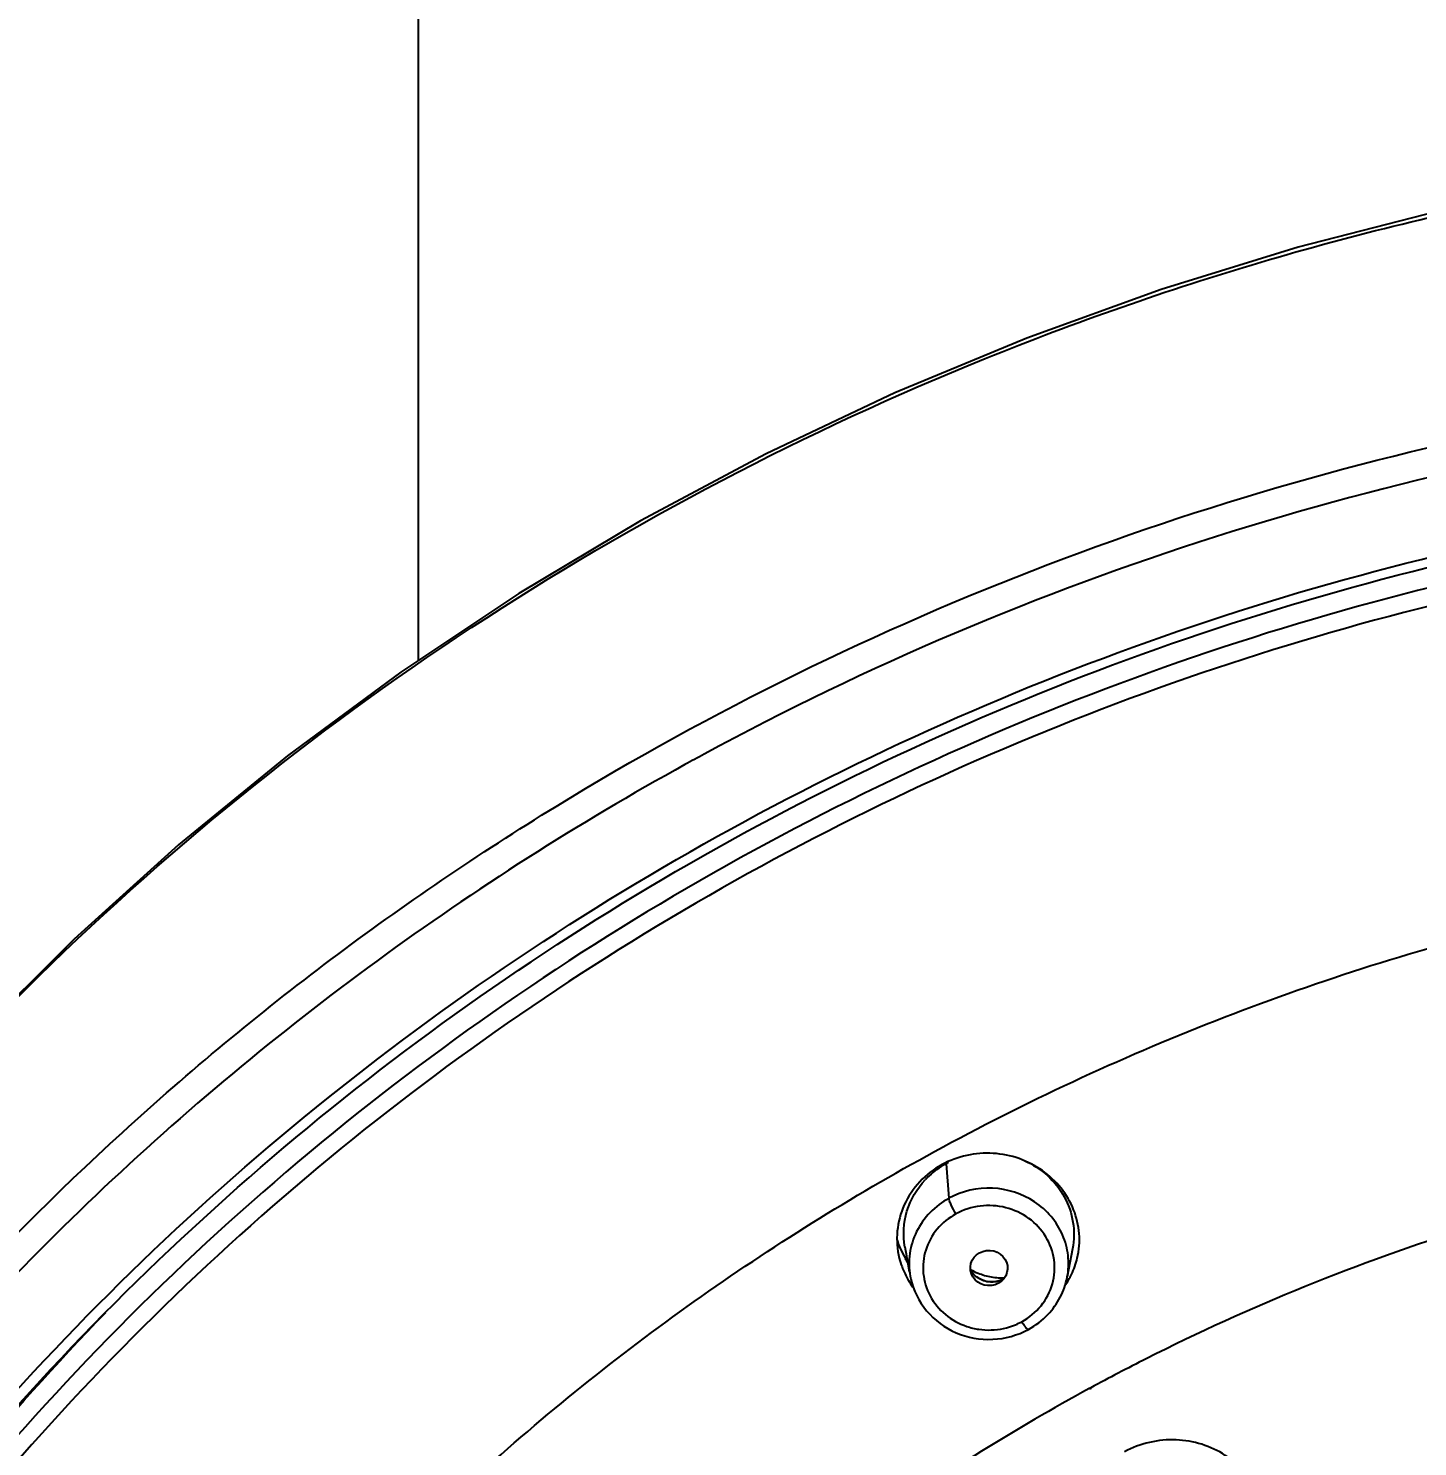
# Model space of a CAD drawing. Header units: millimetres. Extents: x 19741 to 22117, y -10160 to -6800.
# Drawn here: x 20947.89 to 20977.81, y -8124.16 to -8093.61 of the extents above; entities that cross this region are included whole.
import ezdxf

# ---------------------------------------------------------------- set-up
doc = ezdxf.new("R2010")
doc.units = ezdxf.units.MM
doc.styles.add('ARIAL', font='arial.ttf')
doc.dimstyles.get("Standard").update_dxf_attribs({"dimtxt": 15, "dimasz": 15, "dimexe": 0.18, "dimexo": 0.0625, "dimgap": 4, "dimtad": 0, "dimdec": 1, "dimdsep": 46, "dimtxsty": 'ARIAL', "dimcen": 0, "dimclrd": 5, "dimclre": 5, "dimclrt": 5, "dimadec": 0, "dimazin": 0, "dimtfac": 1, "dimtdec": 1, "dimtofl": 0, "dimtmove": 0, "dimatfit": 3, "dimfxl": 1, "dimtolj": 1, "dimtzin": 0, "dimarcsym": 0})

# ---------------------------------------------------------------- blocks, each defined once
blk = doc.blocks.new('*D105')
at = {"color": 5, "lineweight": -2, "transparency": 16777216}
for p, q in [((20930.718, -8157.92), (20930.718, -8082.015)), ((20945.718, -8082.195), (21040.576, -8082.195)), ((21055.576, -8157.917), (21055.576, -8082.015)), ((21055.576, -8082.195), (21070.576, -8082.195))]:
    blk.add_line(p, q, dxfattribs=at)
at = {"color": 5, "transparency": 16777216}
for points in [[(20945.718, -8079.695), (20945.718, -8084.695), (20930.718, -8082.195)], [(21040.576, -8079.695), (21040.576, -8084.695), (21055.576, -8082.195)]]:
    blk.add_solid(points, dxfattribs=at)
at = {"layer": 'Defpoints', "color": 0, "transparency": 16777216}
for p in [(21055.576, -8082.195), (20930.718, -8157.982), (21055.576, -8157.979)]:
    blk.add_point(p, dxfattribs=at)
at = {"color": 5, "transparency": 16777216, "insert": (21099.363, -8082.195), "char_height": 15, "attachment_point": 5, "style": 'ARIAL'}
blk.add_mtext('\\A1;%%C125', dxfattribs=at)

msp = doc.modelspace()

# ---------------------------------------------------------------- linework, layer by layer
at = {"linetype": 'Continuous'}
for p, q in [((20956.287, -8060.051), (20956.287, -8107.23)), ((20967.656, -8118.064), (20967.719, -8118.808)), ((20966.809, -8120.054), (20966.774, -8119.86)), ((20966.841, -8120.228), (20966.809, -8120.054)), ((20970.38, -8119.895), (20970.267, -8120.504)), ((20966.872, -8120.399), (20966.841, -8120.228)), ((20966.886, -8120.489), (20966.891, -8120.512)), ((20970.264, -8120.515), (20970.267, -8120.504)), ((20970.772, -8122.891), (20970.742, -8122.907)), ((20970.779, -8122.903), (20970.749, -8122.919))]:
    msp.add_line(p, q, dxfattribs=at)
msp.add_lwpolyline([(20993.147, -8095.854), (20990.511, -8095.907), (20987.413, -8096.103), (20984.329, -8096.445), (20981.268, -8096.93), (20978.236, -8097.559), (20975.241, -8098.329), (20972.291, -8099.239), (20969.393, -8100.285), (20966.553, -8101.466), (20963.779, -8102.779), (20961.077, -8104.221), (20958.455, -8105.788), (20955.917, -8107.476), (20953.471, -8109.282), (20951.122, -8111.2), (20948.877, -8113.227), (20946.741, -8115.357)], dxfattribs=at)
for centre, radius, start, end in [((20992.326, -8164.399), 62.729, 118.446, 118.87606), ((20968.521, -8119.652), 1.808, 120.589, 134.583), ((20968.537, -8119.678), 1.838, 118.6257, 120.6059), ((20968.541, -8119.686), 1.847, 116.659, 118.6325), ((20968.49, -8119.618), 1.762, 134.6517, 136.6888), ((20968.515, -8119.097), 2.008, 197.3931, 210.2164), ((20968.363, -8119.674), 1.765, 193.8918, 200.3488), ((20968.547, -8119.078), 2.046, 210.2151, 213.2692), ((20968.795, -8119.697), 1.733, 340.493, 346.7082), ((20968.395, -8119.662), 1.798, 200.3573, 208.7933), ((20968.881, -8119.071), 1.452, 241.2531, 248.4454), ((20968.635, -8120.068), 0.539, 217.1047, 220.8315), ((20968.635, -8120.068), 0.538, 220.8315, 223.5619), ((20968.891, -8119.045), 1.48, 248.4557, 254.1573), ((20968.785, -8119.693), 1.744, 334.2895, 340.4909), ((20968.404, -8119.657), 1.809, 208.7881, 209.487), ((20968.406, -8119.655), 1.812, 209.4881, 213.267), ((20968.488, -8119.302), 2.073, 217.031, 221.4043), ((20968.426, -8120.209), 1.565, 191.1823, 192.0763), ((20968.42, -8119.646), 1.829, 213.2712, 216.4904), ((20968.643, -8120.055), 0.554, 251.1193, 266.7657), ((20968.898, -8119.018), 1.508, 254.1536, 259.7586), ((20968.645, -8120.05), 0.557, 253.6814, 259.9919), ((20968.642, -8120.063), 0.545, 266.7989, 280.0071), ((20968.9, -8119.012), 1.514, 259.7552, 265.3343), ((20968.641, -8120.06), 0.549, 280.0439, 284.885), ((20968.9, -8119.005), 1.521, 265.3442, 270.8852), ((20968.642, -8120.061), 0.548, 284.884, 287.54), ((20968.643, -8120.065), 0.543, 287.5367, 291.6572), ((20968.647, -8120.076), 0.531, 291.6519, 296.5514), ((20968.753, -8119.677), 1.781, 325.5881, 334.2581), ((20968.836, -8119.017), 2.138, 310.9215, 312.5336), ((20968.545, -8120.074), 1.579, 292.5222, 298.0205), ((20992.638, -8163.25), 45.902, 116.7653, 118.4488)]:
    msp.add_arc(centre, radius, start, end, dxfattribs=at)
msp.add_ellipse((20968.581, -8120.311), major_axis=(0.4, -0.024), ratio=0.948578, dxfattribs=at)
for points, knots in [([(20930.718, -8157.979), (20930.504, -8154.001), (20930.937, -8145.958), (20934.142, -8134.293), (20938.825, -8125.297), (20943.643, -8118.763), (20949.165, -8112.689), (20957.248, -8106.149), (20966.507, -8101.311), (20974.412, -8098.55), (20982.595, -8096.552), (20988.933, -8095.945), (20993.147, -8095.945)], [0, 0, 0, 0, 0.121522, 0.243492, 0.366411, 0.428424, 0.490784, 0.616404, 0.743348, 0.807307, 0.871469, 1, 1, 1, 1]), ([(20930.931, -8157.677), (20931.071, -8153.915), (20931.862, -8148.262), (20934.028, -8141.016), (20936.927, -8133.974), (20941.883, -8125.713), (20948.381, -8118.54), (20954.362, -8113.588), (20960.847, -8109.178), (20969.744, -8104.81), (20981.241, -8101.602), (20993.172, -8100.522), (21005.102, -8101.611), (21016.595, -8104.828), (21025.488, -8109.202), (21031.971, -8113.617), (21037.947, -8118.574), (21044.439, -8125.751), (21049.388, -8134.016), (21052.282, -8141.06), (21054.442, -8148.308), (21055.228, -8153.961), (21055.364, -8157.724)], [0, 0, 0, 0, 0.060743, 0.091251, 0.121862, 0.183409, 0.24559, 0.276968, 0.308508, 0.371957, 0.43586, 0.500007, 0.564153, 0.628055, 0.691501, 0.72304, 0.754416, 0.816594, 0.87814, 0.90875, 0.939257, 1, 1, 1, 1]), ([(21024.322, -8210.31), (21027.778, -8208.399), (21034.312, -8203.932), (21042.582, -8195.521), (21048.972, -8185.738), (21053.225, -8174.957), (21055.176, -8163.594), (21054.746, -8152.088), (21051.952, -8140.885), (21046.906, -8130.418), (21039.806, -8121.087), (21030.93, -8113.248), (21020.619, -8107.196), (21009.267, -8103.154), (20997.305, -8101.275), (20985.186, -8101.628), (20973.371, -8104.197), (20965.953, -8107.343), (20962.447, -8109.243)], [0, 0, 0, 0, 0.063059, 0.125441, 0.187164, 0.248341, 0.309174, 0.36992, 0.430848, 0.492201, 0.554154, 0.616784, 0.680067, 0.743881, 0.808029, 0.872266, 0.936332, 1, 1, 1, 1]), ([(20933.5, -8153.841), (20933.891, -8150.401), (20935.35, -8143.558), (20939.466, -8133.879), (20945.376, -8125.072), (20952.877, -8117.436), (20961.715, -8111.221), (20971.596, -8106.631), (20982.188, -8103.816), (20989.495, -8103.184), (20993.147, -8103.184)], [0, 0, 0, 0, 0.121505, 0.243723, 0.366989, 0.491492, 0.617254, 0.744133, 0.87184, 1, 1, 1, 1]), ([(20933.839, -8153.424), (20934.25, -8150.019), (20935.737, -8143.251), (20939.866, -8133.685), (20945.759, -8124.988), (20953.217, -8117.449), (20961.991, -8111.315), (20971.791, -8106.787), (20982.288, -8104.01), (20989.528, -8103.386), (20993.147, -8103.386)], [0, 0, 0, 0, 0.121478, 0.243672, 0.366932, 0.491438, 0.617211, 0.744105, 0.871826, 1, 1, 1, 1]), ([(20993.147, -8103.816), (20989.555, -8103.816), (20982.37, -8104.434), (20971.95, -8107.189), (20962.223, -8111.682), (20953.511, -8117.769), (20946.104, -8125.249), (20941.211, -8132.464), (20938.183, -8138.657), (20935.771, -8145.061), (20934.659, -8150.098), (20934.249, -8153.478)], [0, 0, 0, 0, 0.128122, 0.255798, 0.382654, 0.508402, 0.632897, 0.75616, 0.817448, 0.87851, 1, 1, 1, 1]), ([(20991.056, -8104.235), (20987.576, -8104.352), (20980.637, -8105.169), (20970.62, -8108.111), (20961.303, -8112.678), (20952.979, -8118.731), (20945.911, -8126.081), (20940.323, -8134.502), (20936.395, -8143.726), (20934.963, -8150.238), (20934.559, -8153.516)], [0, 0, 0, 0, 0.128179, 0.255844, 0.38266, 0.508371, 0.632857, 0.756146, 0.878422, 1, 1, 1, 1]), ([(20962.034, -8109.469), (20957.444, -8112), (20948.922, -8118.205), (20939.051, -8130.389), (20932.82, -8144.603), (20930.686, -8159.873), (20932.801, -8175.145), (20939.015, -8189.365), (20948.871, -8201.56), (20957.386, -8207.774), (20961.973, -8210.31)], [0, 0, 0, 0, 0.127405, 0.252982, 0.376963, 0.500012, 0.623059, 0.747033, 0.872602, 1, 1, 1, 1]), ([(20967.41, -8117.801), (20969.36, -8116.737), (20973.41, -8114.851), (20977.665, -8113.488), (20979.829, -8112.94)], [0, 0, 0, 0, 0.498764, 1, 1, 1, 1]), ([(20957.507, -8124.83), (20959.005, -8123.472), (20962.175, -8120.927), (20965.624, -8118.775), (20967.41, -8117.801)], [0, 0, 0, 0, 0.498411, 1, 1, 1, 1]), ([(20970.482, -8120.096), (20970.523, -8119.925), (20970.551, -8119.567), (20970.427, -8119.042), (20970.15, -8118.57), (20969.743, -8118.189), (20969.237, -8117.93), (20968.673, -8117.816), (20968.098, -8117.859), (20967.736, -8117.993), (20967.57, -8118.084)], [0, 0, 0, 0, 0.119269, 0.239019, 0.36086, 0.485547, 0.612892, 0.741944, 0.871427, 1, 1, 1, 1]), ([(20967.57, -8118.084), (20967.392, -8118.181), (20967.067, -8118.43), (20966.728, -8118.934), (20966.573, -8119.513), (20966.604, -8119.909), (20966.65, -8120.097)], [0, 0, 0, 0, 0.256247, 0.507634, 0.754874, 1, 1, 1, 1]), ([(20969.341, -8117.998), (20969.522, -8118.078), (20969.859, -8118.294), (20970.23, -8118.76), (20970.422, -8119.316), (20970.416, -8119.708), (20970.38, -8119.895)], [0, 0, 0, 0, 0.255547, 0.506393, 0.753733, 1, 1, 1, 1]), ([(20966.772, -8119.86), (20966.726, -8119.606), (20966.754, -8119.066), (20967.029, -8118.599), (20967.208, -8118.409)], [0, 0, 0, 0, 0.496593, 1, 1, 1, 1]), ([(20970.267, -8120.504), (20970.295, -8120.353), (20970.308, -8120.041), (20970.186, -8119.588), (20969.934, -8119.186), (20969.456, -8118.761), (20968.658, -8118.503), (20968, -8118.655), (20967.719, -8118.808)], [0, 0, 0, 0, 0.121672, 0.243762, 0.367257, 0.492677, 0.746001, 1, 1, 1, 1]), ([(20967.719, -8118.808), (20967.57, -8118.889), (20967.296, -8119.096), (20967.001, -8119.511), (20966.85, -8119.992), (20966.857, -8120.328), (20966.886, -8120.489)], [0, 0, 0, 0, 0.255109, 0.506007, 0.753576, 1, 1, 1, 1]), ([(20967.868, -8119.144), (20967.83, -8119.082), (20967.781, -8118.99), (20967.735, -8118.876), (20967.72, -8118.828), (20967.719, -8118.808)], [0, 0, 0, 0, 0.594385, 0.837684, 1, 1, 1, 1]), ([(20981.345, -8118.748), (20980.533, -8118.957), (20977.318, -8119.875), (20974.202, -8121.139), (20971.967, -8122.266)], [0, 0, 0, 0, 0.250926, 1, 1, 1, 1]), ([(20967.868, -8119.144), (20967.717, -8119.229), (20967.44, -8119.45), (20967.187, -8119.911), (20967.132, -8120.43), (20967.286, -8120.931), (20967.623, -8121.339), (20968.014, -8121.555), (20968.36, -8121.638), (20968.717, -8121.659), (20968.986, -8121.6), (20969.15, -8121.532)], [0, 0, 0, 0, 0.12555, 0.248554, 0.370096, 0.492124, 0.61627, 0.742974, 0.807297, 0.871825, 1, 1, 1, 1]), ([(20969.287, -8121.467), (20969.444, -8121.379), (20969.729, -8121.149), (20969.981, -8120.665), (20970.019, -8120.125), (20969.834, -8119.614), (20969.458, -8119.212), (20969.035, -8119.017), (20968.67, -8118.96), (20968.3, -8118.97), (20968.03, -8119.058), (20967.868, -8119.144)], [0, 0, 0, 0, 0.125424, 0.248235, 0.36966, 0.491802, 0.616291, 0.74334, 0.807765, 0.872279, 1, 1, 1, 1]), ([(20968.488, -8120.585), (20968.426, -8120.567), (20968.309, -8120.509), (20968.219, -8120.414), (20968.184, -8120.361)], [0, 0, 0, 0, 0.503837, 1, 1, 1, 1]), ([(20966.896, -8120.536), (20966.95, -8120.789), (20967.192, -8121.28), (20967.852, -8121.761), (20968.662, -8121.908), (20969.197, -8121.76), (20969.431, -8121.633)], [0, 0, 0, 0, 0.245371, 0.494901, 0.747631, 1, 1, 1, 1]), ([(20969.85, -8121.311), (20969.954, -8121.201), (20970.133, -8120.952), (20970.235, -8120.663), (20970.264, -8120.515)], [0, 0, 0, 0, 0.502044, 1, 1, 1, 1]), ([(20934.244, -8153.478), (20934.566, -8150.498), (20935.72, -8144.568), (20938.927, -8136.073), (20943.527, -8128.175), (20947.43, -8123.459), (20949.561, -8121.267)], [0, 0, 0, 0, 0.24773, 0.496626, 0.747256, 1, 1, 1, 1]), ([(20969.287, -8121.467), (20969.302, -8121.492), (20969.329, -8121.535), (20969.372, -8121.59), (20969.4, -8121.622), (20969.424, -8121.636), (20969.431, -8121.633)], [0, 0, 0, 0, 0.384869, 0.696323, 0.903281, 1, 1, 1, 1]), ([(20970.742, -8122.907), (20969.168, -8123.762), (20966.129, -8125.651), (20963.335, -8127.888), (20962.017, -8129.083)], [0, 0, 0, 0, 0.501598, 1, 1, 1, 1]), ([(20974.424, -8126.143), (20974.463, -8125.977), (20974.49, -8125.63), (20974.363, -8125.125), (20974.085, -8124.676), (20973.536, -8124.197), (20972.606, -8123.909), (20971.835, -8124.087), (20971.502, -8124.268)], [0, 0, 0, 0, 0.1187, 0.236635, 0.356331, 0.479659, 0.736316, 1, 1, 1, 1])]:
    msp.add_open_spline(points, degree=3, knots=knots, dxfattribs=at)
for points in [[(20968.245, -8120.439), (20968.305, -8120.501), (20968.382, -8120.551), (20968.464, -8120.579)], [(20968.79, -8120.587), (20968.712, -8120.609), (20968.628, -8120.613), (20968.548, -8120.599)], [(20968.903, -8120.542), (20968.867, -8120.561), (20968.829, -8120.577), (20968.79, -8120.587)], [(20969.431, -8121.633), (20969.585, -8121.548), (20969.728, -8121.439), (20969.85, -8121.311)]]:
    msp.add_open_spline(points, degree=3, dxfattribs=at)

# ---------------------------------------------------------------- dimensions: what is measured, and where the dimension line sits
dim = msp.add_linear_dim(base=(21055.576, -8082.195), p1=(20930.718, -8157.982), p2=(21055.576, -8157.979), dimstyle='Standard', override={"dimdec": 0, "dimpost": '%%C<>', "dimtfillclr": 7})
dim.commit()
dim.dimension.update_dxf_attribs({"geometry": '*D105', "text_midpoint": (21099.363, -8082.195), "dimtype": 160})

doc.saveas('drawing.dxf')
